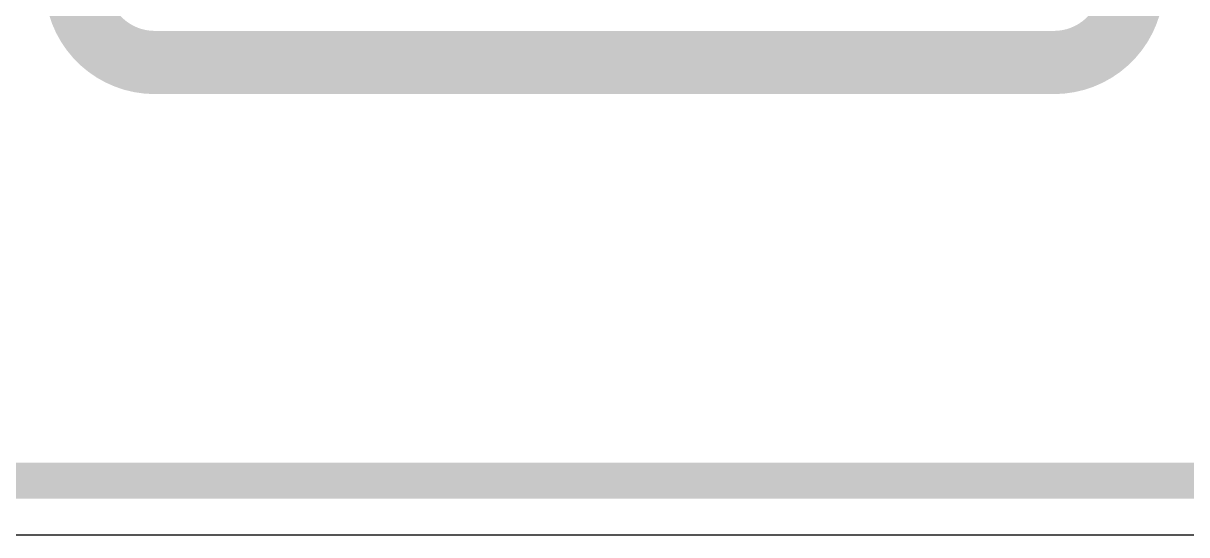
# Model space of a CAD drawing. Extents: x 2.2 to 21.2, y 6.6 to 10.5.
# Drawn here: x 12.651 to 13.94, y 7.02 to 7.587 of the extents above; entities that cross this region are included whole.
import ezdxf

# ---------------------------------------------------------------- set-up
doc = ezdxf.new("R2010")
doc.units = 0
doc.header["$MEASUREMENT"] = 0
doc.layers.get('0').update_dxf_attribs({"linetype": 'CONTINUOUS'})

msp = doc.modelspace()

# ---------------------------------------------------------------- linework, layer by layer
msp.add_line((3.029, 7.02), (20.471, 7.02))
at = {"const_width": 0.04}
msp.add_lwpolyline([(3.09, 10.36), (20.41, 10.36, -0.414214), (20.49, 10.28), (20.49, 7.16, -0.414214), (20.41, 7.08), (3.09, 7.08, -0.414214), (3.01, 7.16), (3.01, 10.28, -0.414214)], format="xyb", close=True, dxfattribs=at)
at = {"linetype": 'CONTINUOUS', "const_width": 0.07}
for points in [[(12.7097, 7.6301, 0.414214), (12.7967, 7.5431, 0.414214)], [(13.7927, 7.5431, 0.414214), (13.8797, 7.6301, 0.414214)]]:
    msp.add_lwpolyline(points, format="xyb", dxfattribs=at)
msp.add_lwpolyline([(12.7967, 7.5431), (13.7927, 7.5431)], dxfattribs=at)

doc.saveas('drawing.dxf')
